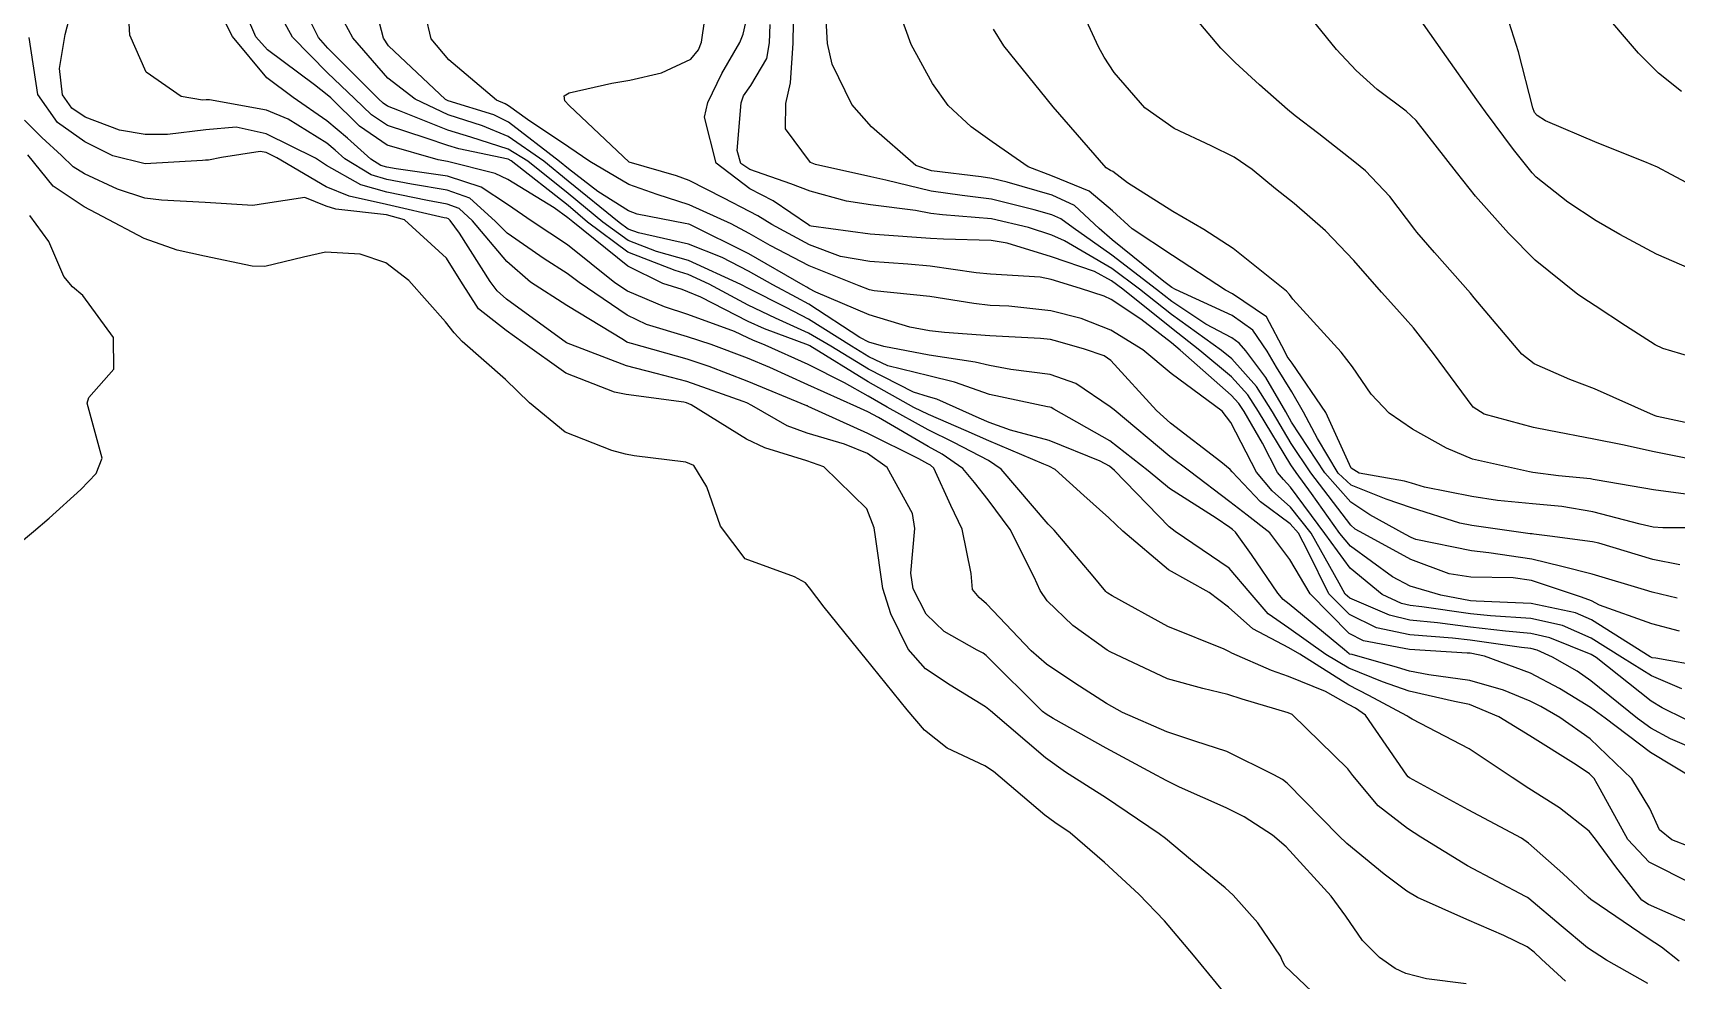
# Model space of a CAD drawing. Header units: metres. Extents: x 307586 to 320046, y 7427249 to 7434250.
# Drawn here: x 313210.7 to 313265, y 7432546.6 to 7432577.9 of the extents above; entities that cross this region are included whole.
import ezdxf

# ---------------------------------------------------------------- set-up
doc = ezdxf.new("R2010")
doc.units = ezdxf.units.M
doc.header["$MEASUREMENT"] = 0
doc.layers.add('Curvas de Nivel 1m', color=11, linetype='Continuous')
doc.layers.add('Curvas de Nivel 5m', color=15, linetype='Continuous')

msp = doc.modelspace()

# ---------------------------------------------------------------- linework, layer by layer
at = {"layer": 'Curvas de Nivel 1m', "flags": 128}
for points, elevation in [([(313265.131, 7432547.214), (313264.547, 7432547.673), (313264.1, 7432547.957), (313262.208, 7432549.249), (313262.114, 7432549.329), (313261.276, 7432550.113), (313260.14, 7432551.116), (313259.909, 7432551.282), (313258.152, 7432552.22), (313256.207, 7432553.275), (313256.163, 7432553.303), (313256.117, 7432553.367), (313254.758, 7432555.342), (313254.427, 7432555.578), (313254.196, 7432555.702), (313253.434, 7432556.124), (313252.205, 7432556.626), (313251.652, 7432556.823), (313250.338, 7432557.398), (313250.254, 7432557.44), (313250.214, 7432557.466), (313250.087, 7432557.528), (313248.221, 7432558.276), (313246.381, 7432559.289), (313246.232, 7432559.384), (313246.199, 7432559.407), (313246.166, 7432559.441), (313245.749, 7432559.939), (313244.456, 7432561.467), (313244.362, 7432561.567), (313244.265, 7432561.667), (313242.703, 7432563.486), (313242.287, 7432563.769), (313241.147, 7432564.359), (313240.296, 7432564.788), (313238.936, 7432565.534), (313238.308, 7432565.899), (313237.523, 7432566.34), (313236.324, 7432566.94), (313234.908, 7432567.581), (313234.5, 7432567.753), (313234.335, 7432567.827), (313233.896, 7432568.036), (313232.343, 7432568.596), (313231.579, 7432568.856), (313230.35, 7432569.368), (313229.933, 7432569.644), (313228.371, 7432570.898), (313227.198, 7432571.672), (313226.388, 7432572.234), (313225.515, 7432572.814), (313224.398, 7432573.173), (313222.707, 7432573.419), (313222.4, 7432573.468), (313222.197, 7432573.529), (313221.865, 7432573.738), (313221.091, 7432574.431), (313220.415, 7432575.003), (313219.297, 7432575.771), (313218.433, 7432576.429), (313217.288, 7432577.792), (313216.469, 7432579.44)], 732), ([(313265.557, 7432549.773), (313264.132, 7432550.487), (313263.432, 7432551.237), (313262.511, 7432552.895), (313262.32, 7432553.248), (313262.165, 7432553.407), (313261.719, 7432553.708), (313260.184, 7432554.663), (313259.159, 7432555.29), (313258.197, 7432555.697), (313257.702, 7432555.8), (313256.201, 7432556.139), (313255.321, 7432556.45), (313254.208, 7432556.906), (313253.446, 7432557.358), (313252.221, 7432558.22), (313251.539, 7432558.694), (313250.942, 7432559.389), (313250.245, 7432560.206), (313248.463, 7432561.418), (313248.264, 7432561.574), (313246.457, 7432563.438), (313246.285, 7432563.581), (313245.985, 7432563.747), (313244.297, 7432564.426), (313243.018, 7432564.767), (313242.306, 7432565.024), (313241.979, 7432565.166), (313241.217, 7432565.506), (313240.585, 7432565.794), (313240.308, 7432565.869), (313239.807, 7432566.029), (313238.322, 7432566.787), (313237.08, 7432567.553), (313236.337, 7432567.979), (313235.245, 7432568.479), (313234.346, 7432568.91), (313233.051, 7432569.603), (313232.358, 7432569.916), (313231.928, 7432570.048), (313230.368, 7432570.663), (313229.031, 7432571.654), (313228.388, 7432572.198), (313226.505, 7432573.679), (313226.403, 7432573.733), (313224.775, 7432574.073), (313224.408, 7432574.183), (313223.698, 7432574.429), (313222.414, 7432574.852), (313221.884, 7432575.205), (313221.33, 7432575.746), (313220.435, 7432576.591), (313219.276, 7432577.772), (313218.468, 7432579.242)], 734), ([(313266.175, 7432553.992), (313264.844, 7432554.559), (313264.188, 7432554.915), (313263.752, 7432555.234), (313262.205, 7432556.485), (313261.75, 7432556.798), (313260.94, 7432557.269), (313260.436, 7432557.497), (313260.216, 7432557.548), (313259.914, 7432557.585), (313258.218, 7432557.826), (313257.632, 7432557.892), (313256.22, 7432558.007), (313255.123, 7432558.237), (313254.226, 7432558.671), (313253.543, 7432559.357), (313252.843, 7432560.775), (313252.539, 7432561.367), (313252.266, 7432561.669), (313251.286, 7432562.397), (313250.343, 7432563.399), (313250.284, 7432563.469), (313249.968, 7432563.723), (313248.307, 7432565.004), (313247.84, 7432565.425), (313246.329, 7432567.073), (313246.114, 7432567.226), (313245.468, 7432567.453), (313244.578, 7432567.709), (313244.336, 7432567.766), (313244.006, 7432567.804), (313242.337, 7432567.897), (313240.83, 7432568.005), (313240.338, 7432568.061), (313239.686, 7432568.18), (313238.343, 7432568.587), (313236.575, 7432569.334), (313236.352, 7432569.459), (313236.288, 7432569.496), (313236.162, 7432569.563), (313234.368, 7432570.605), (313232.417, 7432571.575), (313232.383, 7432571.59), (313232.259, 7432571.612), (313230.67, 7432571.92), (313230.387, 7432572.025), (313229.374, 7432572.669), (313228.401, 7432573.419), (313228.104, 7432573.663), (313226.416, 7432574.962), (313225.934, 7432575.203), (313224.422, 7432575.662), (313224.332, 7432575.711), (313222.449, 7432577.478), (313222.284, 7432577.733), (313221.909, 7432579.18)], 737), ([(313265.21, 7432556.222), (313264.207, 7432556.646), (313263.247, 7432557.24), (313262.219, 7432557.896), (313261.271, 7432558.311), (313260.226, 7432558.544), (313258.886, 7432558.634), (313258.227, 7432558.699), (313256.615, 7432558.931), (313256.229, 7432558.976), (313255.949, 7432559.043), (313255.302, 7432559.334), (313254.246, 7432560.208), (313253.407, 7432561.359), (313252.278, 7432562.889), (313252.042, 7432563.135), (313251.845, 7432563.377), (313251.344, 7432564.337), (313250.742, 7432565.394), (313250.572, 7432565.652), (313250.318, 7432565.931), (313248.63, 7432567.417), (313248.335, 7432567.662), (313247.33, 7432568.443), (313246.349, 7432569.093), (313246.109, 7432569.202), (313245.333, 7432569.455), (313244.357, 7432569.754), (313244.001, 7432569.831), (313242.36, 7432569.936), (313241.877, 7432569.98), (313240.363, 7432570.196), (313239.625, 7432570.267), (313238.365, 7432570.349), (313237.401, 7432570.516), (313236.373, 7432570.896), (313235.127, 7432571.579), (313234.658, 7432571.859), (313234.387, 7432572.001), (313233.543, 7432572.447), (313232.397, 7432573.029), (313231.968, 7432573.186), (313230.403, 7432573.64), (313228.421, 7432575.511), (313228.282, 7432575.661), (313228.26, 7432575.827), (313228.427, 7432575.925), (313229.831, 7432576.247), (313230.434, 7432576.352), (313231.474, 7432576.588), (313232.444, 7432577.044), (313232.702, 7432577.355), (313232.797, 7432577.607), (313233.014, 7432579.058)], 739), ([(313265.057, 7432559.218), (313264.236, 7432559.417), (313263.975, 7432559.494), (313262.244, 7432560.008), (313261.245, 7432560.268), (313260.251, 7432560.507), (313258.837, 7432560.711), (313258.255, 7432560.78), (313256.418, 7432561.161), (313256.261, 7432561.219), (313256.074, 7432561.323), (313254.903, 7432561.974), (313254.273, 7432562.386), (313253.412, 7432563.359), (313252.308, 7432565.035), (313252.125, 7432565.373), (313251.459, 7432566.518), (313250.803, 7432567.393), (313250.583, 7432567.644), (313250.337, 7432567.821), (313249.474, 7432568.276), (313248.349, 7432569.025), (313247.841, 7432569.425), (313246.37, 7432570.565), (313245.092, 7432571.459), (313244.677, 7432571.757), (313244.387, 7432571.891), (313243.804, 7432572.061), (313242.392, 7432572.412), (313241.419, 7432572.53), (313240.394, 7432572.673), (313238.893, 7432573.04), (313238.399, 7432573.155), (313236.571, 7432573.558), (313236.404, 7432573.63), (313235.577, 7432574.735), (313235.583, 7432575.573), (313235.742, 7432576.262), (313235.828, 7432577.569), (313235.848, 7432578.951)], 742), ([(313265.147, 7432560.319), (313264.252, 7432560.491), (313262.468, 7432561.039), (313262.26, 7432561.084), (313260.852, 7432561.271), (313260.318, 7432561.334), (313260.264, 7432561.34), (313260.197, 7432561.347), (313258.266, 7432561.623), (313257.872, 7432561.699), (313256.272, 7432562.199), (313255.434, 7432562.493), (313254.279, 7432562.952), (313253.851, 7432563.354), (313253.167, 7432564.494), (313252.704, 7432565.366), (313252.32, 7432566.035), (313251.809, 7432566.86), (313251.5, 7432567.382), (313251.034, 7432568.084), (313250.345, 7432568.569), (313248.477, 7432569.419), (313248.354, 7432569.485), (313248.091, 7432569.689), (313246.377, 7432571.067), (313245.95, 7432571.446), (313245.131, 7432572.199), (313244.394, 7432572.541), (313242.911, 7432572.972), (313242.399, 7432573.097), (313242.05, 7432573.145), (313240.401, 7432573.349), (313239.887, 7432573.525), (313238.416, 7432574.807), (313237.771, 7432575.547), (313237.121, 7432576.875), (313236.968, 7432577.555), (313236.873, 7432579.152)], 743), ([(313266.266, 7432561.539), (313264.585, 7432561.544), (313264.266, 7432561.564), (313263.838, 7432561.664), (313262.271, 7432562.068), (313261.25, 7432562.242), (313260.274, 7432562.339), (313259.116, 7432562.45), (313258.276, 7432562.575), (313256.705, 7432562.89), (313256.28, 7432563.017), (313256.04, 7432563.083), (313254.54, 7432563.346), (313254.285, 7432563.518), (313253.445, 7432565.359), (313252.329, 7432566.987), (313252.17, 7432567.211), (313252.092, 7432567.374), (313251.484, 7432568.523), (313250.352, 7432569.285), (313250.122, 7432569.402), (313248.37, 7432570.549), (313247.035, 7432571.433), (313246.389, 7432572.028), (313245.622, 7432572.678), (313244.4, 7432573.173), (313243.602, 7432573.478), (313242.411, 7432574.306), (313241.718, 7432574.803), (313240.957, 7432575.512), (313240.434, 7432576.24), (313239.728, 7432577.527), (313239.308, 7432578.688)], 744), ([(313266.307, 7432564.819), (313264.398, 7432565.229), (313264.33, 7432565.246), (313264.313, 7432565.254), (313264.275, 7432565.268), (313262.322, 7432566.134), (313261.515, 7432566.452), (313260.33, 7432566.971), (313259.922, 7432567.284), (313258.351, 7432569.15), (313258.229, 7432569.301), (313257.04, 7432570.647), (313256.448, 7432571.319), (313256.384, 7432571.405), (313255.563, 7432572.501), (313254.76, 7432573.345), (313254.407, 7432573.641), (313253.21, 7432574.573), (313252.43, 7432575.17), (313252.177, 7432575.374), (313251.248, 7432576.195), (313250.448, 7432576.931), (313249.976, 7432577.405), (313248.471, 7432579.19)], 747), ([(313265.482, 7432567.213), (313264.584, 7432567.475), (313264.337, 7432567.593), (313263.357, 7432568.225), (313262.349, 7432568.885), (313262.126, 7432569.028), (313261.775, 7432569.259), (313260.37, 7432570.398), (313259.484, 7432571.289), (313258.395, 7432572.516), (313257.759, 7432573.306), (313256.428, 7432575.012), (313256.102, 7432575.325), (313255.139, 7432576.038), (313254.446, 7432576.662), (313253.798, 7432577.357), (313252.469, 7432578.988)], 748), ([(313265.198, 7432575.976), (313264.446, 7432576.578), (313263.782, 7432577.237), (313262.468, 7432578.77)], 751), ([(313264.085, 7432546.476), (313262.723, 7432547.244), (313262.097, 7432547.648), (313261.222, 7432548.382), (313260.158, 7432549.279), (313260.113, 7432549.312), (313260.043, 7432549.351), (313258.129, 7432550.368), (313256.587, 7432551.316), (313256.146, 7432551.602), (313255.169, 7432552.35), (313254.335, 7432553.347), (313254.166, 7432553.576), (313252.325, 7432555.369), (313252.193, 7432555.428), (313250.678, 7432555.873), (313250.199, 7432556.029), (313249.377, 7432556.233), (313248.204, 7432556.551), (313246.314, 7432557.439), (313246.213, 7432557.496), (313245.076, 7432558.311), (313244.229, 7432559.126), (313243.994, 7432559.472), (313243.799, 7432559.915), (313243.005, 7432561.483), (313242.273, 7432562.471), (313241.823, 7432563.041), (313241.44, 7432563.503), (313240.758, 7432563.981), (313240.29, 7432564.234), (313238.65, 7432565.186), (313238.301, 7432565.375), (313237.932, 7432565.544), (313236.314, 7432566.266), (313235.056, 7432566.845), (313234.326, 7432567.155), (313233.114, 7432567.602), (313232.335, 7432567.856), (313230.981, 7432568.272), (313230.342, 7432568.57), (313228.758, 7432569.656), (313228.357, 7432569.948), (313227.596, 7432570.436), (313226.377, 7432571.282), (313225.98, 7432571.686), (313225.137, 7432572.446), (313224.393, 7432572.709), (313223.206, 7432572.911), (313222.396, 7432573.059), (313221.873, 7432573.213), (313221.009, 7432573.751), (313220.687, 7432574.037), (313220.408, 7432574.261), (313219.13, 7432575.059), (313218.419, 7432575.356), (313216.529, 7432575.692), (313216.422, 7432575.693), (313216.305, 7432575.685), (313215.591, 7432575.812), (313214.435, 7432576.61), (313213.901, 7432577.836), (313213.87, 7432578.425)], 731), ([(313265.408, 7432548.512), (313264.111, 7432549.08), (313263.89, 7432549.232), (313263.035, 7432550.335), (313262.362, 7432551.248), (313262.145, 7432551.507), (313261.171, 7432552.282), (313260.159, 7432552.918), (313259.604, 7432553.286), (313258.177, 7432554.236), (313256.299, 7432555.211), (313256.192, 7432555.276), (313256.124, 7432555.321), (313254.86, 7432556), (313254.203, 7432556.337), (313252.578, 7432557.366), (313252.215, 7432557.57), (313251.029, 7432558.196), (313250.228, 7432558.917), (313249.591, 7432559.406), (313248.244, 7432560.148), (313246.728, 7432561.435), (313246.267, 7432561.873), (313245.438, 7432562.616), (313244.492, 7432563.467), (313244.285, 7432563.58), (313244.114, 7432563.643), (313242.297, 7432564.416), (313241.555, 7432564.754), (313240.301, 7432565.294), (313239.824, 7432565.525), (313238.315, 7432566.365), (313236.377, 7432567.56), (313236.333, 7432567.581), (313234.878, 7432568.122), (313234.341, 7432568.368), (313232.781, 7432569.173), (313232.35, 7432569.352), (313232.158, 7432569.42), (313231.524, 7432569.622), (313230.361, 7432570.196), (313228.544, 7432571.658), (313228.384, 7432571.796), (313227.926, 7432572.126), (313226.397, 7432573.064), (313225.972, 7432573.26), (313224.402, 7432573.66), (313224.088, 7432573.713), (313222.408, 7432574.201), (313221.493, 7432574.823), (313220.542, 7432575.758), (313220.425, 7432575.867), (313220.004, 7432576.189), (313218.446, 7432577.35), (313218.064, 7432577.784), (313217.75, 7432578.497)], 733), ([(313265.678, 7432553.207), (313264.176, 7432554.108), (313262.679, 7432555.245), (313262.196, 7432555.604), (313261.165, 7432556.228), (313260.207, 7432556.737), (313258.693, 7432557.295), (313258.214, 7432557.392), (313258.115, 7432557.4), (313256.215, 7432557.522), (313254.684, 7432557.809), (313254.22, 7432558.048), (313252.92, 7432559.363), (313252.25, 7432560.489), (313251.593, 7432561.38), (313250.841, 7432561.964), (313250.273, 7432562.404), (313248.937, 7432563.413), (313248.29, 7432563.898), (313246.439, 7432565.439), (313246.314, 7432565.546), (313245.178, 7432566.313), (313244.324, 7432566.616), (313243.033, 7432566.776), (313242.327, 7432566.916), (313241.853, 7432567.025), (313240.329, 7432567.253), (313238.832, 7432567.535), (313238.334, 7432567.682), (313238.037, 7432567.842), (313236.347, 7432568.938), (313235.945, 7432569.162), (313235.157, 7432569.578), (313234.359, 7432570.029), (313233.485, 7432570.48), (313232.373, 7432570.921), (313230.712, 7432571.301), (313230.38, 7432571.423), (313230.072, 7432571.643), (313228.396, 7432573.01), (313227.585, 7432573.668), (313226.411, 7432574.485), (313225.556, 7432574.835), (313224.418, 7432575.197), (313223.33, 7432575.721), (313222.433, 7432576.411), (313221.266, 7432577.748), (313220.98, 7432578.274)], 736), ([(313265.325, 7432555.213), (313264.565, 7432555.593), (313264.199, 7432555.813), (313262.377, 7432557.248), (313262.214, 7432557.348), (313260.848, 7432557.899), (313260.221, 7432558.045), (313259.387, 7432558.122), (313258.223, 7432558.262), (313257.135, 7432558.399), (313256.225, 7432558.491), (313255.544, 7432558.648), (313254.232, 7432559.213), (313254.079, 7432559.352), (313253.88, 7432559.712), (313252.96, 7432561.363), (313252.271, 7432562.221), (313251.665, 7432562.768), (313251.156, 7432563.387), (313250.307, 7432565.023), (313250.012, 7432565.403), (313248.325, 7432566.646), (313247.387, 7432567.429), (313246.339, 7432568.083), (313245.356, 7432568.468), (313244.345, 7432568.721), (313242.962, 7432568.869), (313242.347, 7432568.898), (313241.809, 7432568.96), (313240.35, 7432569.188), (313238.513, 7432569.377), (313238.352, 7432569.415), (313238.012, 7432569.543), (313236.363, 7432570.207), (313235.07, 7432570.882), (313234.378, 7432571.276), (313233.778, 7432571.596), (313232.389, 7432572.229), (313231.331, 7432572.564), (313230.395, 7432572.896), (313229.105, 7432573.653), (313228.408, 7432574.134), (313227.047, 7432575.043), (313226.421, 7432575.504), (313226.306, 7432575.566), (313226.019, 7432575.686), (313224.443, 7432577.023), (313223.862, 7432577.716), (313223.676, 7432578.503)], 738), ([(313265.134, 7432558.128), (313264.224, 7432558.366), (313262.492, 7432558.985), (313262.232, 7432559.124), (313262.144, 7432559.163), (313261.869, 7432559.255), (313260.241, 7432559.799), (313259.637, 7432559.891), (313258.242, 7432559.912), (313257.526, 7432560.025), (313256.251, 7432560.497), (313254.703, 7432561.343), (313254.414, 7432561.497), (313254.266, 7432561.63), (313252.943, 7432563.363), (313252.297, 7432564.335), (313251.684, 7432565.379), (313251.154, 7432566.221), (313250.33, 7432567.132), (313249.995, 7432567.403), (313248.345, 7432568.595), (313247.283, 7432569.431), (313246.363, 7432570.124), (313244.801, 7432571.039), (313244.379, 7432571.224), (313243.608, 7432571.478), (313242.386, 7432571.761), (313240.769, 7432571.896), (313240.387, 7432571.942), (313239.874, 7432572.039), (313238.39, 7432572.226), (313237.593, 7432572.346), (313236.394, 7432572.678), (313235.751, 7432572.924), (313234.401, 7432573.391), (313234.098, 7432573.593), (313233.984, 7432574.017), (313234.11, 7432575.593), (313234.193, 7432575.825), (313234.432, 7432576.167), (313234.963, 7432577.064), (313235.044, 7432577.581), (313235.067, 7432578.189)], 741), ([(313265.734, 7432563.766), (313264.295, 7432564.058), (313263.253, 7432564.286), (313262.301, 7432564.476), (313260.82, 7432564.757), (313260.307, 7432564.863), (313258.683, 7432565.296), (313258.315, 7432565.528), (313256.999, 7432567.313), (313256.341, 7432568.152), (313255.792, 7432568.773), (313255.285, 7432569.336), (313254.368, 7432570.382), (313253.436, 7432571.359), (313252.392, 7432572.273), (313251.775, 7432572.757), (313251.008, 7432573.391), (313250.409, 7432573.805), (313249.651, 7432574.171), (313248.423, 7432574.751), (313247.46, 7432575.43), (313246.444, 7432576.597), (313246.113, 7432577.109), (313245.931, 7432577.448), (313245.461, 7432578.453)], 746), ([(313265.464, 7432570.116), (313264.373, 7432570.591), (313263.166, 7432571.242), (313262.387, 7432571.693), (313261.445, 7432572.316), (313260.402, 7432573.142), (313260.268, 7432573.281), (313259.652, 7432574.05), (313258.717, 7432575.297), (313258.437, 7432575.696), (313257.306, 7432577.311), (313256.465, 7432578.497)], 749), ([(313258.085, 7432546.46), (313256.774, 7432546.625), (313256.088, 7432546.797), (313255.732, 7432546.968), (313255.219, 7432547.333), (313254.656, 7432547.899), (313254.106, 7432548.694), (313253.625, 7432549.355), (313252.137, 7432550.992), (313251.684, 7432551.377), (313250.739, 7432551.982), (313250.152, 7432552.28), (313248.608, 7432552.966), (313248.161, 7432553.18), (313247.711, 7432553.425), (313246.175, 7432554.25), (313244.425, 7432555.231), (313244.192, 7432555.377), (313244.077, 7432555.471), (313242.211, 7432557.32), (313242.114, 7432557.394), (313241.916, 7432557.494), (313240.819, 7432558.111), (313240.225, 7432558.689), (313239.8, 7432559.524), (313239.726, 7432560.039), (313239.856, 7432561.524), (313239.779, 7432562.013), (313238.936, 7432563.533), (313238.287, 7432563.996), (313237.533, 7432564.306), (313236.294, 7432564.668), (313235.637, 7432564.911), (313234.467, 7432565.588), (313234.304, 7432565.672), (313234.18, 7432565.716), (313232.314, 7432566.378), (313231.297, 7432566.647), (313230.322, 7432566.896), (313228.333, 7432567.66), (313226.347, 7432569.11), (313226.042, 7432569.377), (313225.817, 7432569.688), (313224.793, 7432571.288), (313224.492, 7432571.708), (313224.435, 7432571.761), (313224.384, 7432571.78), (313224.296, 7432571.799), (313222.388, 7432572.24), (313221.152, 7432572.51), (313220.394, 7432572.822), (313218.759, 7432573.776), (313218.405, 7432573.951), (313218.202, 7432573.985), (313216.934, 7432573.795), (313216.496, 7432573.705), (313216.402, 7432573.702), (313216.295, 7432573.695), (313214.4, 7432573.575), (313213.332, 7432573.841), (313212.407, 7432574.303), (313211.502, 7432574.952), (313210.851, 7432575.874), (313210.57, 7432577.759)], 729), ([(313253.888, 7432545.352), (313252.09, 7432547.059), (313251.989, 7432547.269), (313251.939, 7432547.372), (313251.195, 7432548.475), (313250.381, 7432549.396), (313250.117, 7432549.639), (313248.969, 7432550.573), (313248.141, 7432551.265), (313247.937, 7432551.422), (313246.155, 7432552.625), (313245.655, 7432552.944), (313244.834, 7432553.46), (313244.17, 7432553.937), (313242.354, 7432555.488), (313242.194, 7432555.62), (313241.025, 7432556.337), (313240.203, 7432556.881), (313239.636, 7432557.526), (313239.064, 7432558.693), (313238.795, 7432559.534), (313238.554, 7432561.242), (313238.512, 7432561.538), (313238.269, 7432562.166), (313236.843, 7432563.554), (313236.285, 7432563.758), (313234.892, 7432564.184), (313234.292, 7432564.476), (313232.463, 7432565.608), (313232.304, 7432565.68), (313232.217, 7432565.698), (313230.308, 7432565.951), (313229.926, 7432566.027), (313228.318, 7432566.658), (313226.897, 7432567.674), (313226.337, 7432568.07), (313225.431, 7432568.781), (313224.842, 7432569.703), (313224.364, 7432570.46), (313222.974, 7432571.724), (313222.385, 7432571.89), (313220.714, 7432572.083), (313220.387, 7432572.181), (313219.687, 7432572.47), (313218.388, 7432572.273), (313217.968, 7432572.204), (313216.388, 7432572.303), (313214.944, 7432572.378), (313214.389, 7432572.447), (313213.487, 7432572.744), (313212.397, 7432573.246), (313212.029, 7432573.486), (313211.642, 7432573.861), (313210.99, 7432574.452), (313210.414, 7432575.021)], 728), ([(313250.081, 7432546.17), (313249.072, 7432547.41), (313248.104, 7432548.547), (313247.255, 7432549.429), (313246.128, 7432550.475), (313244.99, 7432551.457), (313244.483, 7432551.801), (313244.149, 7432552.039), (313242.456, 7432553.487), (313242.166, 7432553.671), (313240.919, 7432554.254), (313240.176, 7432554.852), (313239.595, 7432555.526), (313238.208, 7432557.243), (313237.966, 7432557.542), (313236.858, 7432558.922), (313236.369, 7432559.559), (313236.235, 7432559.718), (313235.878, 7432559.926), (313234.247, 7432560.517), (313233.43, 7432561.598), (313232.979, 7432562.9), (313232.548, 7432563.607), (313232.284, 7432563.711), (313230.571, 7432563.921), (313230.286, 7432563.98), (313229.831, 7432564.101), (313228.293, 7432564.704), (313227.112, 7432565.672), (313226.314, 7432566.45), (313224.89, 7432567.702), (313224.623, 7432567.993), (313224.339, 7432568.351), (313223.118, 7432569.722), (313222.361, 7432570.301), (313221.516, 7432570.593), (313220.366, 7432570.654), (313219.636, 7432570.495), (313218.359, 7432570.182), (313217.943, 7432570.2), (313216.364, 7432570.529), (313215.46, 7432570.72), (313214.372, 7432571.108), (313212.997, 7432571.844), (313212.386, 7432572.158), (313211.364, 7432572.837), (313210.523, 7432573.878)], 727), ([(313210.25, 7432561.04), (313210.712, 7432561.417), (313211.231, 7432561.865), (313212.273, 7432562.812), (313212.785, 7432563.338), (313212.982, 7432563.843), (313212.489, 7432565.66), (313212.544, 7432565.848), (313213.371, 7432566.786), (313213.359, 7432567.84), (313212.347, 7432569.223), (313212.002, 7432569.507), (313211.72, 7432569.859), (313211.22, 7432571.017), (313210.59, 7432571.877)], 726)]:
    msp.add_lwpolyline(points, dxfattribs=dict(at, elevation=elevation))
at = {"layer": 'Curvas de Nivel 5m', "flags": 128}
for points, elevation in [([(313261.373, 7432546.548), (313260.576, 7432547.273), (313260.331, 7432547.512), (313260.097, 7432547.68), (313259.334, 7432548.055), (313258.106, 7432548.592), (313256.474, 7432549.316), (313256.116, 7432549.521), (313255.369, 7432550.086), (313254.139, 7432551.098), (313253.871, 7432551.353), (313252.16, 7432553.102), (313252.009, 7432553.22), (313251.725, 7432553.377), (313250.174, 7432554.14), (313249.107, 7432554.483), (313248.184, 7432554.798), (313246.724, 7432555.435), (313246.196, 7432555.728), (313245.149, 7432556.403), (313244.209, 7432557.029), (313243.7, 7432557.475), (313242.228, 7432559.024), (313241.976, 7432559.24), (313241.758, 7432559.497), (313241.711, 7432560.028), (313241.423, 7432561.503), (313241.044, 7432562.281), (313240.479, 7432563.517), (313240.376, 7432563.61), (313240.284, 7432563.657), (313239.989, 7432563.82), (313238.294, 7432564.667), (313236.331, 7432565.56), (313236.303, 7432565.576), (313236.282, 7432565.581), (313234.315, 7432566.396), (313233.05, 7432566.875), (313232.325, 7432567.115), (313230.48, 7432567.638), (313230.364, 7432567.67), (313230.333, 7432567.685), (313230.219, 7432567.756), (313228.345, 7432568.897), (313227.15, 7432569.672), (313226.363, 7432570.351), (313225.229, 7432571.697), (313224.786, 7432572.103), (313224.388, 7432572.244), (313223.735, 7432572.371), (313222.392, 7432572.648), (313221.539, 7432572.888), (313220.401, 7432573.52), (313220.039, 7432573.764), (313218.411, 7432574.577), (313217.414, 7432574.789), (313216.412, 7432574.706), (313215.142, 7432574.551), (313214.41, 7432574.546), (313213.555, 7432574.695), (313212.416, 7432575.126), (313211.981, 7432575.419), (313211.67, 7432575.861), (313211.57, 7432576.729), (313211.759, 7432577.86), (313212.214, 7432579.598)], 730), ([(313265.954, 7432556.947), (313264.355, 7432557.228), (313264.231, 7432557.247), (313264.213, 7432557.253), (313264.17, 7432557.274), (313262.225, 7432558.495), (313261.701, 7432558.731), (313260.23, 7432559.038), (313258.411, 7432559.119), (313258.231, 7432559.132), (313257.251, 7432559.31), (313256.237, 7432559.616), (313255.652, 7432559.919), (313254.257, 7432560.93), (313253.904, 7432561.354), (313252.966, 7432562.673), (313252.457, 7432563.368), (313252.287, 7432563.629), (313251.221, 7432565.386), (313250.863, 7432565.937), (313250.324, 7432566.531), (313249.28, 7432567.411), (313248.34, 7432568.142), (313246.727, 7432569.436), (313246.357, 7432569.715), (313245.792, 7432570.018), (313244.368, 7432570.507), (313242.905, 7432570.955), (313242.376, 7432571.041), (313240.802, 7432571.088), (313240.377, 7432571.113), (313238.682, 7432571.233), (313238.379, 7432571.257), (313236.421, 7432571.521), (313236.383, 7432571.535), (313236.339, 7432571.561), (313235.169, 7432572.357), (313234.395, 7432572.749), (313233.29, 7432573.601), (313232.901, 7432575.122), (313233.01, 7432575.604), (313233.468, 7432576.569), (313234.066, 7432577.594), (313234.176, 7432577.872), (313234.468, 7432579.14)], 740), ([(313266.136, 7432550.734), (313264.882, 7432551.219), (313264.481, 7432551.559), (313264.153, 7432552.261), (313263.561, 7432553.236), (313262.183, 7432554.562), (313261.177, 7432555.265), (313260.557, 7432555.635), (313260.198, 7432555.813), (313259.314, 7432556.177), (313258.205, 7432556.497), (313256.844, 7432556.676), (313256.208, 7432556.801), (313255.809, 7432556.926), (313254.314, 7432557.348), (313254.23, 7432557.367), (313254.213, 7432557.38), (313254.061, 7432557.505), (313252.229, 7432559.016), (313252.033, 7432559.175), (313251.851, 7432559.376), (313250.983, 7432560.658), (313250.458, 7432561.397), (313250.356, 7432561.491), (313250.264, 7432561.558), (313249.815, 7432561.857), (313248.277, 7432562.844), (313247.571, 7432563.427), (313246.298, 7432564.419), (313244.452, 7432565.468), (313244.362, 7432565.518), (313244.314, 7432565.533), (313244.239, 7432565.546), (313242.317, 7432565.948), (313241.162, 7432566.354), (313240.319, 7432566.568), (313238.958, 7432566.899), (313238.328, 7432567.196), (313237.762, 7432567.546), (313236.342, 7432568.439), (313235.601, 7432568.827), (313234.352, 7432569.457), (313234.101, 7432569.593), (313232.365, 7432570.384), (313231.31, 7432570.685), (313230.374, 7432571.044), (313229.54, 7432571.648), (313228.392, 7432572.602), (313227.056, 7432573.673), (313226.407, 7432574.065), (313225.17, 7432574.458), (313224.413, 7432574.695), (313222.811, 7432575.334), (313222.421, 7432575.489), (313222.274, 7432575.585), (313222.123, 7432575.735), (313220.448, 7432577.402), (313220.138, 7432577.763), (313219.81, 7432578.416)], 735), ([(313265.875, 7432572.685), (313264.86, 7432573.223), (313264.406, 7432573.466), (313263.992, 7432573.651), (313262.418, 7432574.273), (313260.702, 7432575.003), (313260.431, 7432575.181), (313260.347, 7432575.281), (313260.283, 7432575.433), (313259.815, 7432577.286), (313259.501, 7432578.252)], 750), ([(313265.675, 7432562.607), (313264.279, 7432562.802), (313262.414, 7432563.117), (313262.282, 7432563.142), (313262.189, 7432563.159), (313261.132, 7432563.267), (313260.284, 7432563.375), (313260.174, 7432563.392), (313258.291, 7432563.81), (313257.432, 7432564.172), (313256.305, 7432564.804), (313255.539, 7432565.332), (313254.941, 7432565.962), (313254.328, 7432566.864), (313253.949, 7432567.354), (313252.35, 7432569.105), (313252.238, 7432569.258), (313252.14, 7432569.373), (313250.374, 7432570.779), (313249.411, 7432571.41), (313248.389, 7432572.004), (313246.886, 7432572.947), (313246.402, 7432573.324), (313246.326, 7432573.365), (313246.179, 7432573.443), (313244.433, 7432575.47), (313242.798, 7432577.487), (313242.458, 7432578.034)], 745)]:
    msp.add_lwpolyline(points, dxfattribs=dict(at, elevation=elevation))

doc.saveas('drawing.dxf')
